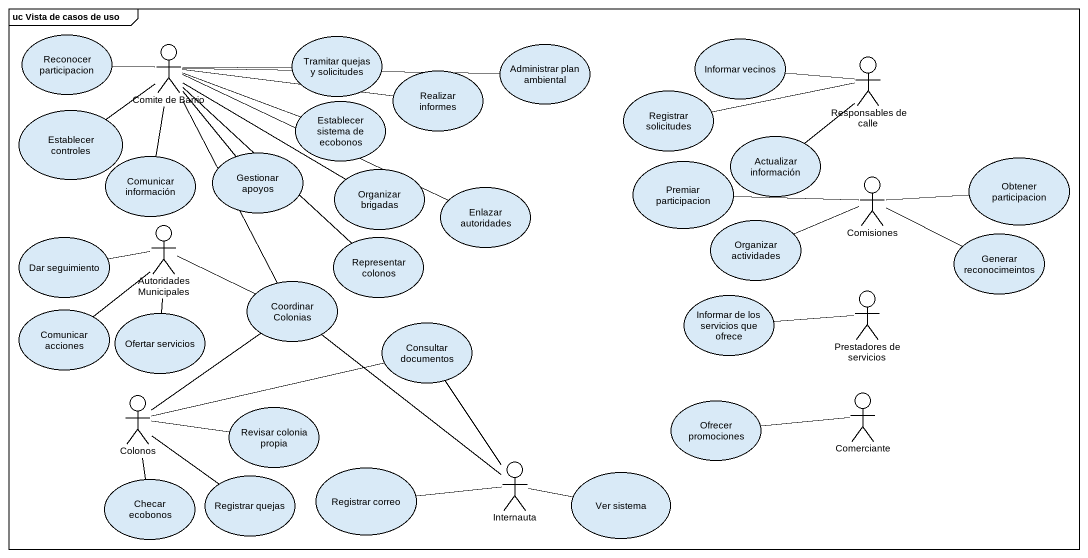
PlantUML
@startuml
mainframe uc Vista de casos de uso
usecase "Reconocer participacion" as Reconocer_participacion
actor "Comite de Barrio" as Comite_de_Barrio
usecase "Tramitar quejas y solicitudes" as Tramitar_quejas_y
usecase "Administrar plan ambiental" as Administrar_plan_ambiental
usecase "Informar vecinos" as Informar_vecinos
usecase "Realizar informes" as Realizar_informes
actor "Responsables de calle" as Responsables_de_calle
usecase "Establecer controles" as Establecer_controles
usecase "Establecer sistema de ecobonos" as Establecer_sistema_de
usecase "Registrar solicitudes" as Registrar_solicitudes
usecase "Comunicar información" as Comunicar_información
usecase "Gestionar apoyos" as Gestionar_apoyos
usecase "Premiar participacion" as Premiar_participacion
usecase "Actualizar información" as Actualizar_información
usecase "Obtener participacion" as Obtener_participacion
usecase "Organizar brigadas" as Organizar_brigadas
usecase "Enlazar autoridades" as Enlazar_autoridades
actor Comisiones
usecase "Dar seguimiento" as Dar_seguimiento
actor "Autoridades Municipales" as Autoridades_Municipales
usecase "Representar colonos" as Representar_colonos
usecase "Organizar actividades" as Organizar_actividades
usecase "Generar reconocimeintos" as Generar_reconocimeintos
usecase "Comunicar acciones" as Comunicar_acciones
usecase "Ofertar servicios" as Ofertar_servicios
usecase "Coordinar Colonias" as Coordinar_Colonias
usecase "Informar de los servicios que ofrece" as Informar_de_los_servicios
actor "Prestadores de servicios" as Prestadores_de_servicios
usecase "Consultar documentos" as Consultar_documentos
actor Colonos
actor Comerciante
usecase "Revisar colonia propia" as Revisar_colonia_propia
usecase "Ofrecer promociones" as Ofrecer_promociones
usecase "Registrar correo" as Registrar_correo
actor Internauta
usecase "Ver sistema" as Ver_sistema
usecase "Checar ecobonos" as Checar_ecobonos
usecase "Registrar quejas" as Registrar_quejas
Comite_de_Barrio -left- Reconocer_participacion
Comite_de_Barrio -right- Tramitar_quejas_y
Comite_de_Barrio -right- Administrar_plan_ambiental
Comite_de_Barrio -right- Realizar_informes
Comite_de_Barrio -- Establecer_controles
Comite_de_Barrio -right- Establecer_sistema_de
Comite_de_Barrio -- Comunicar_información
Comite_de_Barrio -- Gestionar_apoyos
Comite_de_Barrio -right- Organizar_brigadas
Comite_de_Barrio -right- Enlazar_autoridades
Comite_de_Barrio -- Representar_colonos
Comite_de_Barrio -- Coordinar_Colonias
Responsables_de_calle -left- Informar_vecinos
Responsables_de_calle -left- Registrar_solicitudes
Responsables_de_calle -- Actualizar_información
Comisiones -left- Premiar_participacion
Comisiones -right- Obtener_participacion
Comisiones -left- Organizar_actividades
Comisiones -right- Generar_reconocimeintos
Autoridades_Municipales -left- Dar_seguimiento
Autoridades_Municipales -- Comunicar_acciones
Autoridades_Municipales -- Ofertar_servicios
Autoridades_Municipales -right- Coordinar_Colonias
Prestadores_de_servicios -left- Informar_de_los_servicios
Colonos -up- Coordinar_Colonias
Colonos -right- Consultar_documentos
Colonos -right- Revisar_colonia_propia
Colonos -- Checar_ecobonos
Colonos -- Registrar_quejas
Comerciante -left- Ofrecer_promociones
Internauta -up- Coordinar_Colonias
Internauta -up- Consultar_documentos
Internauta -left- Registrar_correo
Internauta -right- Ver_sistema
@enduml
